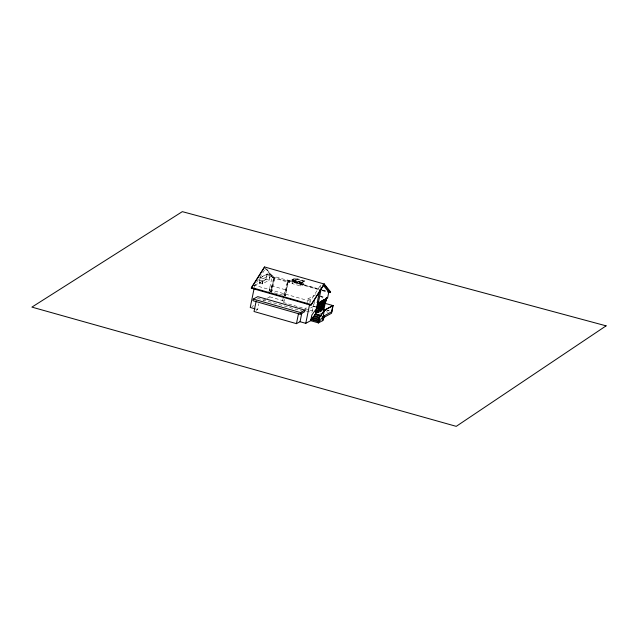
<?xml version="1.0" encoding="UTF-8"?>
<svg xmlns="http://www.w3.org/2000/svg" width="638" height="638" viewBox="0 0 638 638"><rect width="100%" height="100%" fill="white"/><g stroke="black" fill="none" stroke-linecap="round" stroke-linejoin="round"><path stroke-width="0.48" stroke-dasharray="3.19 2.39" d="M254.355 287.26L254.745 285.338L265.304 268.845M260.144 277.69L259.06 283.001L262.29 283.918L269.196 280.194L270.273 274.882L267.043 273.957L260.144 277.69L263.478 278.559L262.401 283.862L259.467 283.025L260.543 277.713L267.234 274.101L270.169 274.946L269.092 280.249M262.29 283.918L263.374 278.615L270.273 274.882M256.197 310.347L257.64 309.574L258.821 303.784M254.745 285.338L265.966 279.269L267.043 273.957M267.234 274.101L266.158 279.412L259.467 283.025M268.757 292.858L272.211 275.911L265.831 268.024M318.625 289.612L288.145 280.887L288.28 280.226L289.636 281.9L289.5 282.562L272.617 277.729L272.753 277.067L265.759 268.407M270.632 291.877L273.846 277.41L270.632 291.877L282.825 295.123M267.282 298.257L269.834 296.877L270.185 295.155M271.453 292.108L274.659 277.642L271.748 291.949M283.184 297.89L282.307 302.205L284.436 301.056L284.787 299.334M283.75 295.107L284.532 291.263L286.366 290.274M284.373 295.809L287.579 281.342L284.668 295.649L285.489 295.88L288.4 281.573L287.307 281.486M287.842 279.683L287.706 280.345L289.5 282.562M285.186 296.04L288.097 281.733M291.877 280.345L292.005 279.731L295.027 278.096L304.844 280.903L304.717 281.525L301.694 283.16L291.877 280.345L294.9 278.718L304.717 281.525M292.06 283.543L292.698 280.401L295.282 279.005L303.895 281.47L303.257 284.612L300.673 286.007L292.06 283.543L294.644 282.148L303.257 284.612M294.9 278.718L295.027 278.096M294.254 282.219L302.946 284.779L301.375 282.833M294.644 282.148L295.282 279.005M300.673 286.007L301.311 282.865L303.895 281.47M301.694 283.16L301.822 282.538L304.844 280.903M305.458 310.77L306.575 305.315M306.758 304.398L307.867 298.943L315.938 294.589M309.861 303.146L310.251 301.216L320.898 284.588L320.316 287.443M313.649 304.039L313.122 306.639L315.938 307.444M310.57 308.018L313.529 306.415L314.757 300.362M269.164 290.936L269.978 287.1L272.107 285.944L285.84 289.875M271.812 286.111L270.887 291.702M312.07 311.751L313.274 306.168L315.77 306.886M272.211 275.911L269.802 277.211L266.572 276.286M251.954 306.535L253.653 305.618M263.023 300.562L266.429 298.72M292.826 279.787L301.439 282.251M292.005 279.731L302.444 282.754L292.316 279.564L292.627 279.946M288.28 280.226L318.761 288.942M322.573 290.035L327.334 291.399M270.831 275.52L321.026 289.875M321.975 290.154L327.709 291.789M322.437 290.697L328.147 292.332M272.753 277.067L289.636 281.9M273.574 277.554L274.364 277.801M265.966 279.269L269.196 280.194M320.196 296.144L324.495 297.372M259.666 280.01L262.896 280.935M307.867 298.943L312.333 300.219M253.374 284.947L313.011 302.005M313.529 306.415L315.403 306.95M326.704 310.188L329.288 310.929M327.358 310.419L329.072 310.913M326.377 311.775L328.099 312.269M269.834 296.877L284.436 301.056M283.256 302.476L308.944 309.829M309.893 310.1L312.748 310.921M319.407 312.819L322.262 313.641M306.392 311.041L311.966 312.636M257.433 298.273L302.213 311.089M255.79 309.039L257.64 309.574M301.838 282.578L303.305 284.389L294.692 281.924L293.225 280.114M292.762 280.369L294.333 282.315M264.451 267.625L272.617 277.729M320.603 295.92A3.126 2.895 61.6 0 1 322.9 298.528L322.493 298.744A3.126 2.895 61.6 0 0 320.747 296.359M301.774 282.762L291.957 279.954L301.774 282.762"/><path stroke-width="0.96" d="M310.953 305.219L324.224 284.03L310.953 305.219L251.316 288.161L251.452 287.491L264.587 266.963L324.224 284.03L330.604 291.917L330.468 292.579L327.709 291.789M254.163 288.224L250.248 307.46L254.865 308.776M253.302 299.047L252.967 300.689L300.115 314.175L304.581 311.767L304.916 310.132L257.768 296.638L253.302 299.047L300.45 312.54L304.916 310.132M256.197 300.897L254.036 311.519L296.455 323.649L300.051 321.712L305.754 323.338L310.69 320.675L318.442 322.892L323.338 320.244L324.248 315.778M264.587 266.963L253.9 284.117M296.455 323.649L298.417 314M300.115 314.175L300.45 312.54M300.051 321.712L301.822 313.019M305.754 323.338L309.47 305.068M310.69 320.675L311.838 315.052L316.711 308.266M331.872 311.663L322.533 316.711L322.278 317.939L321.074 318.593L320.85 319.702L318.657 321.823L310.905 319.606L313.099 317.485L319.128 319.207M313.099 317.485L313.322 316.376L314.526 315.722L319.694 317.206M314.526 315.722L314.781 314.486L315.651 314.024L317.931 302.157M322.988 284.931L328.785 292.1L327.605 297.922L318.298 302.946L317.222 302.643L319.734 290.29M317.74 303.066L315.531 314.087L321.56 315.81M318.298 302.946L321.392 287.746M321.233 301.008A3.214 0.909 -74 0 1 321.672 302.189L319.853 311.121L320.483 311.304L322.302 302.364A3.214 0.909 -74 0 0 321.68 301.248A3.214 0.909 -74 0 0 320.396 303.401L318.577 312.333L317.868 312.716L317.238 312.532L319.04 303.696A3.046 0.861 -74 0 0 318.649 302.3M317.868 312.716L319.67 303.871A3.046 0.861 -74 0 0 319.088 302.532A3.046 0.861 -74 0 0 317.756 304.908L315.523 313.984L321.6 315.658M318.274 322.844L319.423 317.222L324.543 310.092L332.876 305.594L331.648 311.647M318.442 322.892L319.59 317.269L324.71 310.14L333.1 305.61L331.545 313.258L323.929 317.365M320.483 311.304L321.265 310.881L323.083 301.949A2.951 0.837 -74 0 1 324.311 299.82A2.951 0.837 -74 0 1 324.878 300.976L323.059 309.909L322.429 309.733L324.248 300.793A2.951 0.837 -74 0 0 323.857 299.589M323.482 306.854L323.833 305.124M323.059 309.909L323.929 309.438L326.146 298.576M322.373 320.77L324.303 310.435M251.316 288.161L253.374 284.947M317.222 302.643L318.059 302.189M318.218 307.763L317.812 307.979L322.948 309.446M317.238 312.532L318.577 312.333M319.853 311.121L321.265 310.881M322.429 309.733L323.362 309.231L325.843 309.94M326.337 297.611L327.605 297.922M324.248 300.793L324.878 300.976M323.083 301.949L322.445 301.766A2.951 0.837 -74 0 1 322.637 301.256M321.672 302.189L322.302 302.364M320.316 301.949L322.102 302.46M325.165 303.385L333.1 305.61M322.525 302.922L324.184 303.393M319.758 303.217L320.396 303.401M319.04 303.696L319.67 303.871M317.126 304.725L317.756 304.908M251.452 287.491L311.089 304.557M323.929 309.438L325.643 309.932M314.781 314.486L320.81 316.217M313.322 316.376L319.351 318.099M312.014 318.067L318.904 320.037M311.799 319.128L319.55 321.345M324.088 284.692L330.468 292.579M323.059 300.378A2.951 0.837 -74 0 1 323.275 300.043M326.465 297.651L325.292 303.425L326.528 297.619M606.1 325.843L456.242 426.351L31.9 307.117L182.316 211.649L606.1 325.843"/></g></svg>
